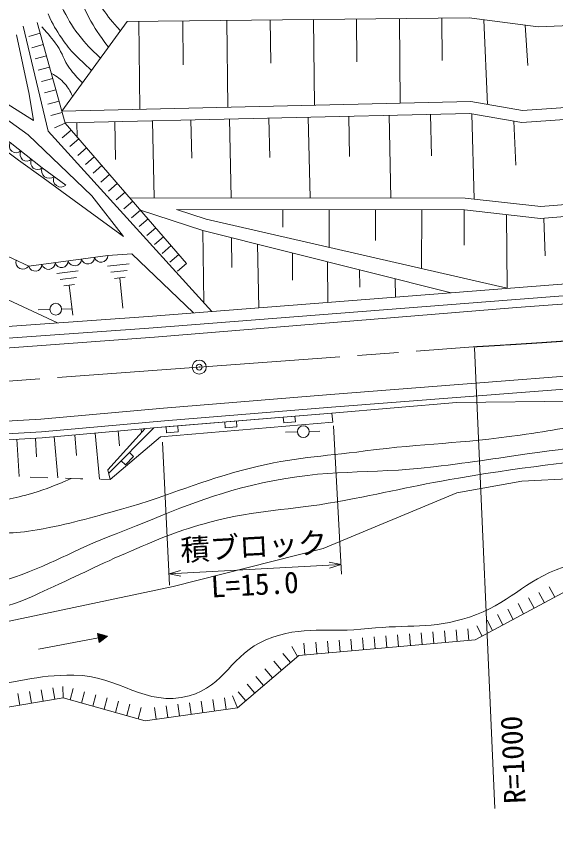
# Model space of a CAD drawing. Units: millimetres, scale not verified. Extents: x 40000 to 680000, y 20000 to 380000.
# Drawn here: x 350195 to 396080, y 261931 to 331616 of the extents above; entities that cross this region are included whole.
import ezdxf
from ezdxf.enums import TextEntityAlignment as Align

# ---------------------------------------------------------------- set-up
doc = ezdxf.new("R2010")
doc.units = ezdxf.units.MM
doc.header["$LTSCALE"] = 1000
doc.header["$PDMODE"] = 32
doc.header["$PDSIZE"] = 500
doc.linetypes.add('CHAIN', pattern=[18.5, 12, -1.5, 3.5, -1.5])
for name, color, linetype, lineweight in [('M-BGD', 7, 'Continuous', 13), ('M-BMK', 2, 'CHAIN', 13), ('M-BMK-SRVR', 3, 'Continuous', 13), ('M-STR-HTXT', 7, 'Continuous', 13)]:
    doc.layers.add(name, color=color, linetype=linetype, lineweight=lineweight)
doc.styles.add('ＭＳ ゴシック', font='')
doc.styles.get('ＭＳ ゴシック').set_extended_font_data('MS Gothic')

msp = doc.modelspace()

# ---------------------------------------------------------------- linework, layer by layer
at = {"layer": 'M-BGD'}
for p, q in [((351957, 331105), (354356, 322528)), ((354066, 323565), (359620, 331188)), ((360620, 331198), (360699, 323718)), ((364361, 331238), (364400, 327498)), ((368101, 331278), (368179, 323889)), ((371795, 331317), (371835, 327623)), ((375490, 331356), (375567, 324059)), ((379139, 331395), (379178, 327746)), ((382788, 331434), (382864, 324226)), ((386392, 331472), (386430, 327868)), ((389985, 331332), (390292, 324117)), ((352896, 321843), (350763, 330789)), ((393488, 330878), (393709, 327427)), ((351276, 325002), (350210, 330042)), ((352214, 330187), (351251, 329918)), ((352483, 329224), (351520, 328955)), ((352752, 328261), (351789, 327992)), ((353022, 327298), (352059, 327029)), ((353291, 326335), (352328, 326066)), ((347641, 325268), (351639, 322773)), ((351639, 322773), (351276, 325002)), ((353560, 325372), (352597, 325103)), ((347166, 324453), (351200, 321545)), ((353830, 324409), (352867, 324140)), ((354099, 323446), (353136, 323177)), ((358561, 322668), (358635, 319450)), ((361779, 322742), (361929, 316193)), ((365054, 322817), (365129, 319543)), ((368328, 322892), (368482, 316184)), ((371683, 322969), (371759, 319615)), ((375037, 323046), (375194, 316175)), ((378472, 323125), (378551, 319689)), ((381908, 323204), (382070, 316165)), ((385427, 323284), (385508, 319765)), ((388944, 323335), (389149, 316071)), ((392533, 322715), (392707, 318964)), ((354356, 322528), (353434, 322129)), ((354356, 322528), (364674, 310603)), ((355343, 322594), (355372, 321354)), ((351200, 321545), (356616, 316348)), ((366822, 306522), (352896, 321843)), ((354859, 321946), (354103, 321292)), ((348683, 320634), (350379, 319398)), ((355513, 321190), (354757, 320536)), ((356168, 320434), (355411, 319779)), ((350379, 319398), (352487, 317896)), ((356822, 319678), (356066, 319023)), ((357476, 318921), (356720, 318267)), ((352487, 317896), (354072, 316711)), ((358131, 318165), (357374, 317511)), ((358785, 317409), (358029, 316755)), ((359306, 312895), (354072, 316711)), ((359439, 316653), (358683, 315999)), ((356616, 316348), (359306, 312895)), ((360094, 315897), (359338, 315242)), ((360748, 315141), (359992, 314486)), ((372878, 315178), (372876, 313679)), ((376813, 315172), (376809, 311962)), ((380748, 315167), (380745, 312546)), ((384683, 315162), (384677, 310157)), ((388305, 315157), (388301, 312147)), ((361402, 314384), (360646, 313730)), ((391905, 314755), (391958, 308487)), ((395070, 314451), (395178, 311260)), ((362057, 313628), (361301, 312974)), ((366060, 313403), (366140, 307272)), ((362711, 312872), (361955, 312218)), ((368503, 312791), (368519, 310266)), ((370703, 312241), (370838, 306836)), ((363366, 312116), (362609, 311461)), ((357973, 311277), (360008, 311423)), ((360008, 311423), (365268, 306400)), ((364020, 311360), (363264, 310705)), ((373686, 311494), (373693, 309173)), ((357961, 310380), (359797, 310570)), ((364674, 310603), (363918, 309949)), ((376671, 310746), (376701, 307294)), ((353633, 309749), (355466, 309974)), ((358245, 309858), (359627, 310001)), ((358534, 309325), (359453, 309421)), ((379400, 310063), (379427, 308591)), ((353927, 309232), (355306, 309401)), ((354226, 308705), (355143, 308818)), ((354685, 308761), (354999, 306195)), ((358994, 309373), (359261, 306802)), ((382436, 309302), (382464, 307745)), ((353701, 305549), (347656, 308365)), ((353048, 306678), (352037, 306648)), ((354047, 306721), (354953, 306747)), ((377043, 297875), (387641, 298769)), ((387641, 298769), (398908, 298891)), ((373942, 297116), (373900, 297614)), ((377043, 297875), (377110, 297090)), ((377110, 297090), (362471, 295859)), ((367921, 297118), (367962, 296620)), ((368959, 296702), (368917, 297201)), ((372904, 297532), (372945, 297033)), ((372945, 297033), (373942, 297116)), ((356910, 296177), (357256, 292265)), ((361149, 296552), (357982, 293047)), ((358866, 296350), (358977, 295096)), ((360821, 296523), (360848, 296219)), ((362938, 296705), (362979, 296206)), ((362979, 296206), (363976, 296289)), ((363976, 296289), (363935, 296787)), ((367962, 296620), (368959, 296702)), ((374117, 296266), (373105, 296241)), ((375116, 296303), (376022, 296324)), ((350237, 295651), (350422, 292471)), ((351827, 295743), (351919, 294154)), ((353414, 295867), (353724, 292372)), ((355162, 296022), (355317, 294274)), ((362471, 295859), (358186, 292237)), ((359467, 293466), (360170, 294177)), ((360170, 294177), (359814, 294528)), ((359111, 293817), (359467, 293466)), ((358186, 292237), (357982, 293047)), ((351366, 292421), (352865, 292372)), ((354365, 292323), (355642, 292281)), ((355642, 292281), (355864, 292277)), ((357364, 292251), (358186, 292237)), ((387686, 291089), (393211, 292071)), ((393211, 292071), (399899, 292434)), ((376310, 286364), (387686, 291089)), ((363525, 283118), (376310, 286364)), ((346078, 279447), (363525, 283118)), ((397497, 283016), (389224, 278573)), ((396003, 282214), (395530, 283095)), ((395122, 281741), (394649, 282622)), ((393360, 280795), (392887, 281676)), ((394241, 281268), (393768, 282149)), ((392479, 280322), (392006, 281203)), ((390717, 279375), (390244, 280256)), ((391598, 279848), (391125, 280729)), ((388701, 278527), (388614, 279524)), ((389837, 278902), (389363, 279783)), ((352070, 277801), (357183, 278748)), ((356928, 278700), (357183, 278748)), ((357950, 278890), (357112, 279131)), ((357112, 279131), (357254, 278364)), ((357117, 279106), (357168, 279115)), ((357122, 279080), (357224, 279099)), ((357126, 279055), (357280, 279083)), ((357131, 279029), (357336, 279067)), ((357136, 279003), (357392, 279051)), ((357141, 278978), (357447, 279035)), ((357145, 278952), (357503, 279019)), ((357150, 278927), (357559, 279002)), ((357155, 278901), (357615, 278986)), ((357160, 278876), (357671, 278970)), ((357164, 278850), (357727, 278954)), ((357169, 278824), (357783, 278938)), ((357174, 278799), (357838, 278922)), ((357178, 278773), (357894, 278906)), ((357183, 278748), (357950, 278890)), ((357188, 278722), (357904, 278855)), ((357193, 278697), (357857, 278820)), ((357197, 278671), (357811, 278785)), ((357202, 278645), (357765, 278750)), ((357254, 278364), (357950, 278890)), ((380731, 277832), (380644, 278828)), ((381727, 277919), (381640, 278915)), ((382723, 278006), (382636, 279002)), ((383720, 278093), (383633, 279089)), ((384716, 278180), (384629, 279176)), ((385712, 278267), (385625, 279263)), ((386708, 278354), (386621, 279350)), ((387704, 278440), (387618, 279437)), ((357207, 278620), (357718, 278715)), ((357212, 278594), (357672, 278680)), ((357216, 278569), (357625, 278645)), ((357221, 278543), (357579, 278609)), ((357226, 278518), (357533, 278574)), ((357231, 278492), (357486, 278539)), ((357235, 278467), (357440, 278504)), ((357240, 278441), (357393, 278469)), ((357245, 278415), (357347, 278434)), ((357249, 278390), (357301, 278399)), ((389224, 278573), (374231, 277265)), ((374754, 277310), (374667, 278306)), ((375750, 277397), (375663, 278393)), ((376746, 277484), (376659, 278480)), ((377742, 277571), (377655, 278567)), ((378739, 277658), (378652, 278654)), ((379735, 277745), (379648, 278741)), ((373515, 276653), (372865, 277413)), ((374122, 277172), (373643, 278012)), ((374231, 277265), (368997, 272794)), ((372754, 276003), (372105, 276764)), ((371994, 275354), (371344, 276114)), ((371234, 274705), (370584, 275465)), ((354174, 273646), (354137, 274622)), ((370473, 274055), (369824, 274815)), ((350499, 273022), (350331, 274008)), ((351484, 273190), (351317, 274176)), ((352470, 273357), (352303, 274343)), ((353456, 273524), (353289, 274510)), ((354770, 273480), (355038, 274443)), ((355733, 273211), (356002, 274175)), ((356697, 272943), (356965, 273906)), ((369713, 273406), (369063, 274166)), ((354174, 273646), (344851, 272065)), ((361146, 271704), (354174, 273646)), ((357660, 272675), (357928, 273638)), ((358623, 272406), (358892, 273370)), ((365071, 272249), (364934, 273239)), ((366062, 272386), (365924, 273377)), ((367052, 272524), (366915, 273514)), ((368043, 272661), (367905, 273652)), ((368997, 272794), (368594, 273822)), ((359587, 272138), (359855, 273101)), ((360550, 271870), (360818, 272833)), ((368997, 272794), (361146, 271704)), ((362100, 271836), (361962, 272827)), ((363090, 271974), (362953, 272964)), ((364081, 272111), (363943, 273102))]:
    msp.add_line(p, q, dxfattribs=at)
for points in [[(359620, 331188), (388716, 331497), (394604, 330734), (400050, 330958)], [(342150, 324926), (346039, 323072), (349674, 320891), (352400, 318747), (354399, 317256)], [(354066, 323565), (388866, 324364), (393259, 323604), (405556, 324458)], [(337619, 323926), (334529, 316439), (342635, 314222), (345906, 312877), (351249, 310369), (357973, 311277)], [(354344, 322571), (388792, 323362), (393208, 322598), (404984, 323416)], [(359835, 316196), (388391, 316157), (394819, 315434), (405752, 316330), (417442, 318637)], [(363813, 315190), (388334, 315157), (394804, 314430), (405890, 315338), (416576, 317446)], [(360748, 315141), (366060, 313403), (387184, 308114)], [(363813, 315190), (366338, 314364), (391958, 308487)], [(316801, 301998), (323101, 303054), (328842, 303858), (334526, 304408), (340211, 304627), (347392, 305099), (361397, 306098), (392252, 308510), (431111, 311519), (453766, 312676), (496784, 314339)], [(316965, 301011), (323253, 302065), (328959, 302865), (334593, 303410), (340263, 303628), (347460, 304101), (361472, 305100), (392330, 307513), (431176, 310521), (453811, 311677), (496820, 313340)], [(316997, 300214), (323021, 301137), (328267, 301735), (333389, 302328), (340433, 302837), (348065, 303298), (361937, 304325), (392759, 306843), (431589, 309711), (454369, 310830), (496679, 312533)], [(376915, 299460), (411040, 302106), (428518, 303389), (472741, 305275), (488488, 305835), (508704, 306059), (514712, 306156), (520267, 306229), (523541, 305956), (526259, 305614), (529482, 305171), (532678, 304473), (535926, 303636), (538622, 302778), (540906, 302042), (543535, 301033), (546700, 299671), (549023, 298565), (551678, 297200), (554138, 295784), (555377, 294928)], [(377002, 298373), (411122, 301019), (428582, 302301), (472784, 304186), (488513, 304745), (508719, 304969), (514728, 305066), (520229, 305139), (523427, 304872), (526117, 304533), (529291, 304097), (532426, 303412), (535624, 302588), (538290, 301740), (540543, 301013), (543124, 300023), (546250, 298678), (548540, 297588), (551157, 296243), (553556, 294862), (554826, 293984)], [(312956, 293067), (317634, 293928), (322241, 294659), (326375, 295208), (332138, 295828), (341956, 296762), (352263, 297362), (362718, 298287), (376915, 299460)], [(313162, 291997), (317818, 292853), (322398, 293580), (326505, 294125), (332248, 294743), (342039, 295675), (352343, 296274), (362811, 297201), (377002, 298373)], [(313253, 291505), (317903, 292360), (322470, 293085), (326565, 293629), (332298, 294246), (342077, 295176), (352380, 295776), (362854, 296703), (377043, 297875)], [(358057, 292750), (361878, 296617), (377043, 297875)]]:
    msp.add_lwpolyline(points, dxfattribs=at)
for centre in [(353547, 306710), (374616, 296295)]:
    msp.add_circle(centre, 500, dxfattribs=at)
for centre, radius, start, end in [((350180, 320600), 584, 150.09268, 313.52542), ((351089, 319885), 584, 150.09268, 313.52542), ((351997, 319170), 584, 150.09268, 313.52542), ((352982, 318485), 639, 155.82974, 310.76455), ((353982, 317740), 639, 155.82974, 310.76455), ((350756, 310709), 598, 164.31751, 325.39292), ((354041, 310816), 570, 194.72548, 0.66663), ((355162, 310968), 570, 194.72548, 0.66663), ((356283, 311119), 570, 194.72548, 0.66663), ((357403, 311271), 570, 194.72548, 0.66663), ((351800, 310514), 570, 194.72548, 0.66663), ((352920, 310665), 570, 194.72548, 0.66663)]:
    msp.add_arc(centre, radius, start, end, dxfattribs=at)
for points, knots in [([(356229, 334310), (356798, 333324), (356968, 333027), (357521, 332258), (358070, 331495), (358294, 331241), (359041, 330394)], [0, 0, 0, 0, 1, 1, 1, 2, 2, 2, 2]), ([(355454, 333583), (355818, 332633), (355949, 332340), (356342, 331580), (356894, 330510), (357183, 330155), (358024, 328997)], [0, 0, 0, 0, 1, 1, 1, 2, 2, 2, 2]), ([(354001, 332523), (354614, 331348), (354815, 330947), (355503, 330051), (356147, 329213), (356447, 328922), (357350, 328073)], [0, 0, 0, 0, 1, 1, 1, 2, 2, 2, 2]), ([(352886, 331820), (353344, 330847), (353533, 330527), (354049, 329760), (354863, 328551), (355344, 328179), (356586, 327024)], [0, 0, 0, 0, 1, 1, 1, 2, 2, 2, 2]), ([(352353, 330730), (352998, 330026), (353205, 329796), (353661, 329130), (354146, 328425), (354220, 327905), (354728, 327216), (355111, 326695), (355280, 326504), (355814, 325965)], [0, 0, 0, 0, 1, 1, 1, 2, 2, 2, 3, 3, 3, 3]), ([(353166, 326781), (353713, 326443), (353943, 326314), (354316, 325883), (354636, 325514), (354741, 325321), (354984, 324825)], [0, 0, 0, 0, 1, 1, 1, 2, 2, 2, 2]), ([(335963, 280074), (338907, 279983), (339844, 279989), (342316, 280214), (345374, 280492), (347129, 280703), (350038, 281684), (351181, 282070), (351779, 282403), (352881, 282896), (355667, 284141), (357174, 284960), (359981, 286159), (362537, 287251), (363981, 287884), (366668, 288594), (370811, 289689), (373285, 289561), (377500, 290330), (381534, 291066), (383762, 291651), (387804, 292347), (394284, 293462), (397985, 293645), (404460, 294787), (410379, 295831), (413696, 296469), (419508, 298003), (421367, 298494), (422320, 299091), (424199, 299502), (426041, 299905), (426769, 299956), (428989, 300103)], [0, 0, 0, 0, 1, 1, 1, 2, 2, 2, 3, 3, 3, 4, 4, 4, 5, 5, 5, 6, 6, 6, 7, 7, 7, 8, 8, 8, 9, 9, 9, 10, 10, 10, 11, 11, 11, 11]), ([(336137, 280536), (337809, 280657), (338323, 280756), (339714, 280971), (343585, 281570), (345647, 282463), (349368, 283687), (353115, 284918), (354988, 286203), (358673, 287612), (363481, 289452), (366101, 290811), (371126, 291933), (376700, 293177), (380012, 292624), (385683, 293296), (389227, 293715), (391198, 294062), (394733, 294550), (399143, 295158), (401636, 295347), (406023, 296099), (412226, 297162), (414335, 297792), (421722, 299726)], [0, 0, 0, 0, 1, 1, 1, 2, 2, 2, 3, 3, 3, 4, 4, 4, 5, 5, 5, 6, 6, 6, 7, 7, 7, 8, 8, 8, 8]), ([(335747, 283559), (337456, 284413), (337997, 284633), (339481, 285224), (342200, 286306), (343822, 286665), (346677, 287308), (348704, 287764), (349915, 287569), (351960, 287938), (354806, 288451), (356365, 288927), (359150, 289707), (363483, 290919), (365763, 292104), (370127, 293196), (373859, 294130), (376053, 294152), (379868, 294650), (385010, 295321), (387943, 295259), (393075, 295999), (395871, 296402), (397426, 296703), (400199, 297235), (404000, 297964), (405240, 298281), (409870, 299382)], [0, 0, 0, 0, 1, 1, 1, 2, 2, 2, 3, 3, 3, 4, 4, 4, 5, 5, 5, 6, 6, 6, 7, 7, 7, 8, 8, 8, 9, 9, 9, 9]), ([(335238, 286618), (336821, 287078), (337307, 287224), (338581, 287753), (339922, 288310), (340518, 288982), (341901, 289425), (343885, 290061), (345130, 289820), (347183, 290176), (348915, 290476), (349913, 290556), (351593, 291073), (352892, 291472), (353368, 291657), (354845, 292307)], [0, 0, 0, 0, 1, 1, 1, 2, 2, 2, 3, 3, 3, 4, 4, 4, 5, 5, 5, 5]), ([(243007, 250651), (244676, 251541), (245126, 251798), (246460, 252577), (248554, 253801), (249523, 254837), (251693, 255921), (253457, 256801), (254564, 257070), (256491, 257484), (258671, 257952), (259937, 257987), (262161, 258138), (265250, 258348), (266992, 258177), (270085, 258320), (273034, 258456), (274695, 258470), (277627, 258817), (280413, 259146), (281989, 259338), (284702, 260052), (287291, 260734), (288727, 261288), (291075, 262572), (292410, 263302), (292915, 264103), (294262, 264810), (295928, 265685), (296987, 265977), (298839, 266318), (300836, 266685), (302033, 266214), (304031, 266579), (305749, 266893), (306780, 267008), (308328, 267817), (310564, 268986), (311271, 270478), (313446, 271756), (315483, 272953), (316848, 273283), (319173, 273700), (322946, 274376), (325154, 273899), (328986, 273809), (332495, 273727), (334444, 273031), (337950, 273187), (341519, 273345), (343463, 273999), (347001, 274495), (350150, 274937), (351889, 275602), (355070, 275585), (358968, 275565), (361129, 272807), (364893, 273821), (367942, 274643), (368503, 277390), (371426, 278584), (374595, 279879), (376737, 279158), (380140, 279538), (383505, 279914), (385538, 279460), (388754, 280520), (392102, 281622), (393387, 283607), (396714, 284772), (399264, 285665), (400900, 285304), (403599, 285426), (410286, 285729), (414234, 286672), (420732, 285064), (426069, 283744), (426452, 277899), (431691, 276232), (439582, 273721), (444642, 274368), (452872, 275292), (458621, 275937), (460936, 276403), (467385, 278253)], [0, 0, 0, 0, 1, 1, 1, 2, 2, 2, 3, 3, 3, 4, 4, 4, 5, 5, 5, 6, 6, 6, 7, 7, 7, 8, 8, 8, 9, 9, 9, 10, 10, 10, 11, 11, 11, 12, 12, 12, 13, 13, 13, 14, 14, 14, 15, 15, 15, 16, 16, 16, 17, 17, 17, 18, 18, 18, 19, 19, 19, 20, 20, 20, 21, 21, 21, 22, 22, 22, 23, 23, 23, 24, 24, 24, 25, 25, 25, 26, 26, 26, 27, 27, 27, 28, 28, 28, 28])]:
    msp.add_open_spline(points, degree=3, knots=knots, dxfattribs=at)
at = {"layer": 'M-BMK'}
for p, q in [((365756, 301781), (389057, 303503)), ((335243, 299522), (365756, 301781))]:
    msp.add_line(p, q, dxfattribs=at)
msp.add_open_spline([(389057, 303503), (391242, 303624), (391803, 303664), (393562, 303775), (399599, 304157), (402971, 304513), (409003, 304960), (416582, 305522), (418968, 305680), (428412, 306323)], degree=3, knots=[0, 0, 0, 0, 1, 1, 1, 2, 2, 2, 3, 3, 3, 3], dxfattribs=at)
at = {"layer": 'M-BMK-SRVR'}
msp.add_circle((365756, 301781), 600, dxfattribs=at)
msp.add_point((365756, 301781), dxfattribs=at)
at = {"layer": 'M-STR-HTXT'}
for p, q in [((389187, 303425), (390914, 264225)), ((377167, 296780), (377853, 284177)), ((362633, 295399), (363230, 283229)), ((377825, 284987), (376813, 285182)), ((377825, 284987), (363183, 284189)), ((363183, 284189), (364168, 284493)), ((377825, 284987), (376840, 284683)), ((363183, 284189), (364195, 283994))]:
    msp.add_line(p, q, dxfattribs=at)

# ---------------------------------------------------------------- texts
at = {"layer": 'M-STR-HTXT', "style": 'ＭＳ ゴシック'}
for s, rotation, p in [('積ブロック', 3.117, (370477, 285087)), ('L=15.0', 3.117, (370559, 281836)), ('R=1000', 92.523, (393917, 268449))]:
    msp.add_text(s, height=1833, rotation=rotation, dxfattribs=at).set_placement(p, align=Align.BOTTOM_CENTER)

doc.saveas('drawing.dxf')
